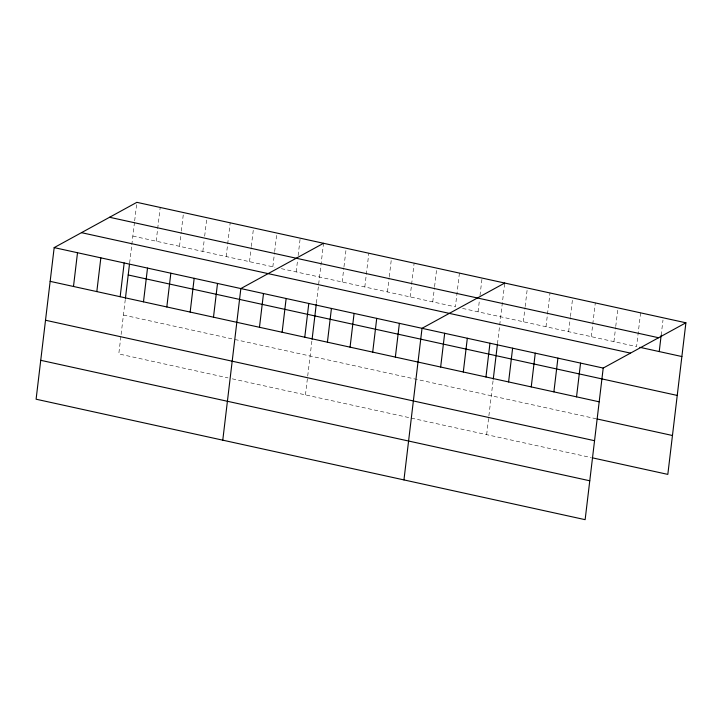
<?xml version="1.0" encoding="UTF-8"?>
<svg xmlns="http://www.w3.org/2000/svg" width="722" height="722" viewBox="0 0 722 722"><rect width="100%" height="100%" fill="white"/><g stroke="black" fill="none" stroke-linecap="round" stroke-linejoin="round"><path stroke-width="0.54" stroke-dasharray="3.61 2.71" d="M120.854 336.651L118.787 353.933L228.035 377.904M121.106 334.485L125.285 299.459M129.626 263.088L131.684 245.805M131.81 244.722L134.536 221.925M134.662 220.842L136.864 202.331M156.178 241.202L160.203 207.449M179.507 246.319L181.195 232.168M181.33 231.076L183.532 212.575M202.846 251.437L204.145 240.552M204.66 236.193L206.871 217.692M226.176 256.554L230.201 222.809M249.514 261.68L251.202 247.529M251.328 246.437L253.539 227.926M272.844 266.797L274.531 252.646M274.667 251.554L276.869 233.053M296.182 271.914L297.608 259.938M298.132 255.588L300.208 238.17M305.46 394.889L311.958 340.414M316.426 302.96L323.537 243.287M342.165 282.004L343.852 267.853M343.979 266.761L346.19 248.26M364.809 286.977L368.834 253.223M387.461 291.941L389.149 277.789M389.275 276.697L391.477 258.196M410.105 296.913L414.13 263.16M432.749 301.877L434.436 287.726M434.572 286.643L436.774 268.133M459.427 273.106L455.401 306.85L281.336 268.656M478.045 311.823L479.471 299.847M479.995 295.488L482.07 278.069M486.646 434.644L493.135 380.169M497.476 343.798L504.723 283.042M523.342 321.759L525.029 307.608M525.165 306.516L527.367 288.006M545.994 326.723L550.011 292.979M568.638 331.696L570.326 317.545M570.452 316.453L572.663 297.951M591.282 336.66L595.307 302.915M613.935 341.632L615.622 327.481M615.749 326.389L617.96 307.888M640.604 312.852L636.578 346.605L461.872 308.267M661.172 335.243L662.995 319.999M132.848 236.076L274.965 267.257M123.426 315.045L233.729 339.241M234.794 339.475L595.894 418.706M232.276 378.833L591.255 457.595"/><path stroke-width="1.08" d="M685.9 322.788L136.864 202.331L54.177 247.61L36.1 399.212L585.136 519.669L603.213 368.067L685.9 322.788L667.823 474.39L592.329 457.829M73.491 286.472L77.507 252.727M96.82 291.598L100.845 257.844M120.159 296.715L124.175 262.961M125.42 298.348L129.491 264.171M143.488 301.832L147.514 268.088M166.818 306.949L170.843 273.205M190.157 312.075L194.182 278.322M213.486 317.193L217.512 283.448M222.773 440.167L240.85 288.565L323.537 243.287M259.469 327.283L263.494 293.529M282.122 332.246L286.147 298.502M304.765 337.219L308.79 303.475M312.094 339.304L316.29 304.043M327.418 342.183L331.434 308.438M350.062 347.156L354.087 313.411M372.705 352.128L376.731 318.375M395.358 357.092L399.383 323.348M403.95 479.913L422.027 328.311L504.723 283.042M440.655 367.029L444.68 333.284M463.298 372.001L467.324 338.257M485.951 376.974L489.967 343.221M493.27 379.05L497.35 344.872M508.595 381.938L512.62 348.194M531.239 386.911L535.264 353.157M553.891 391.875L557.916 358.13M576.535 396.847L580.56 363.103M659.231 351.569L661.172 335.243M109.582 217.277L658.608 337.734M639.818 347.309L681.875 356.542M81.469 232.665L630.496 353.13M54.177 247.61L603.213 368.067M128.209 274.974L677.236 395.43M50.152 281.354L599.188 401.811M596.968 418.94L672.462 435.501M45.513 320.243L594.549 440.709M40.739 360.314L589.766 480.78"/></g></svg>
